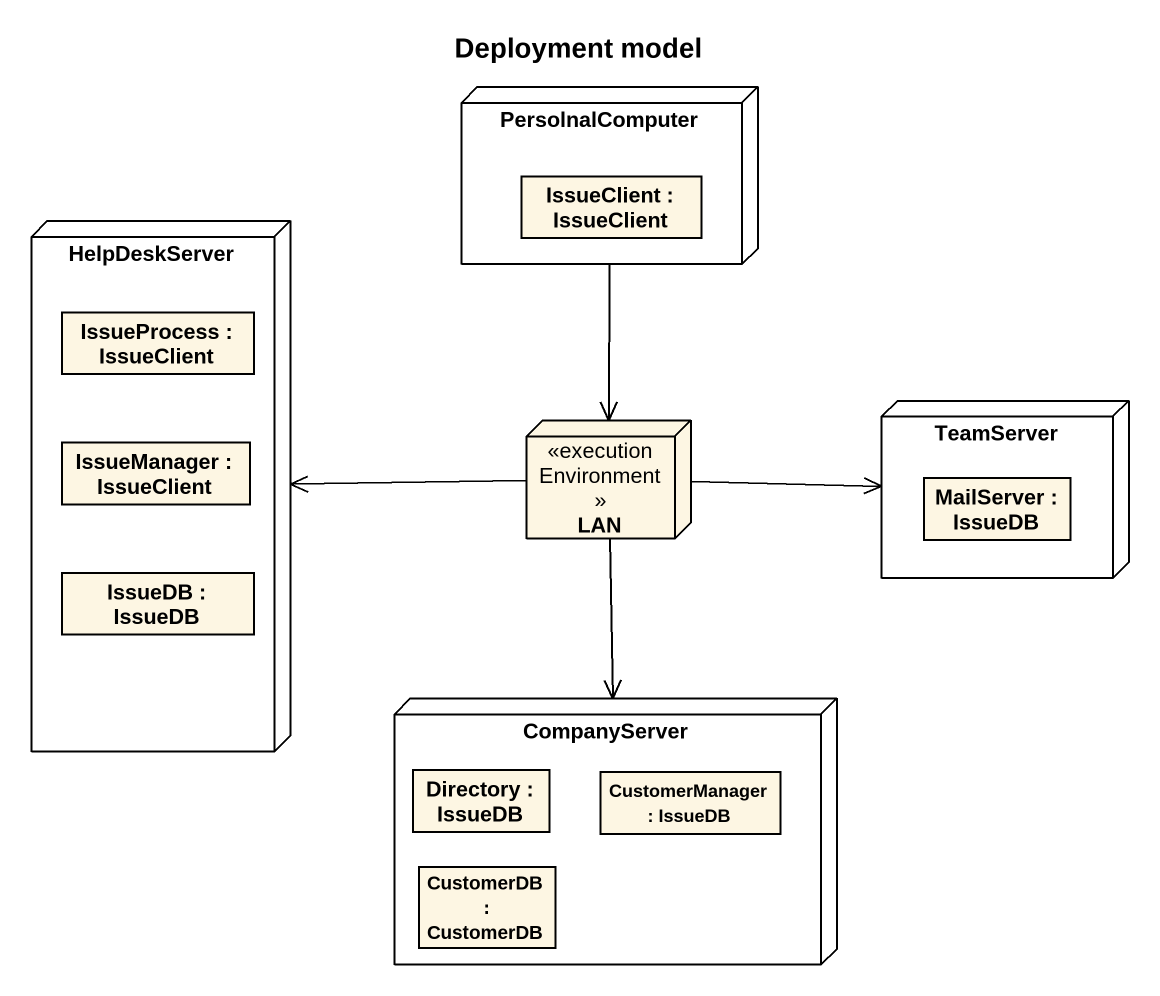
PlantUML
@startuml
title Deployment model
node PersolnalComputer {
  rectangle "IssueClient : IssueClient" as IssueClient
}
node HelpDeskServer {
  rectangle "IssueProcess : IssueClient" as IssueProcess
  rectangle "IssueManager : IssueClient" as IssueManager
  rectangle "IssueDB : IssueDB" as IssueDB
}
node LAN <<executionEnvironment>>
node TeamServer {
  rectangle "MailServer : IssueDB" as MailServer
}
node CompanyServer {
  rectangle "Directory : IssueDB" as Directory
  rectangle "CustomerManager : IssueDB" as CustomerManager
  rectangle "CustomerDB : CustomerDB" as CustomerDB
}
PersolnalComputer --> LAN
LAN -left-> HelpDeskServer
LAN -right-> TeamServer
LAN --> CompanyServer
@enduml
